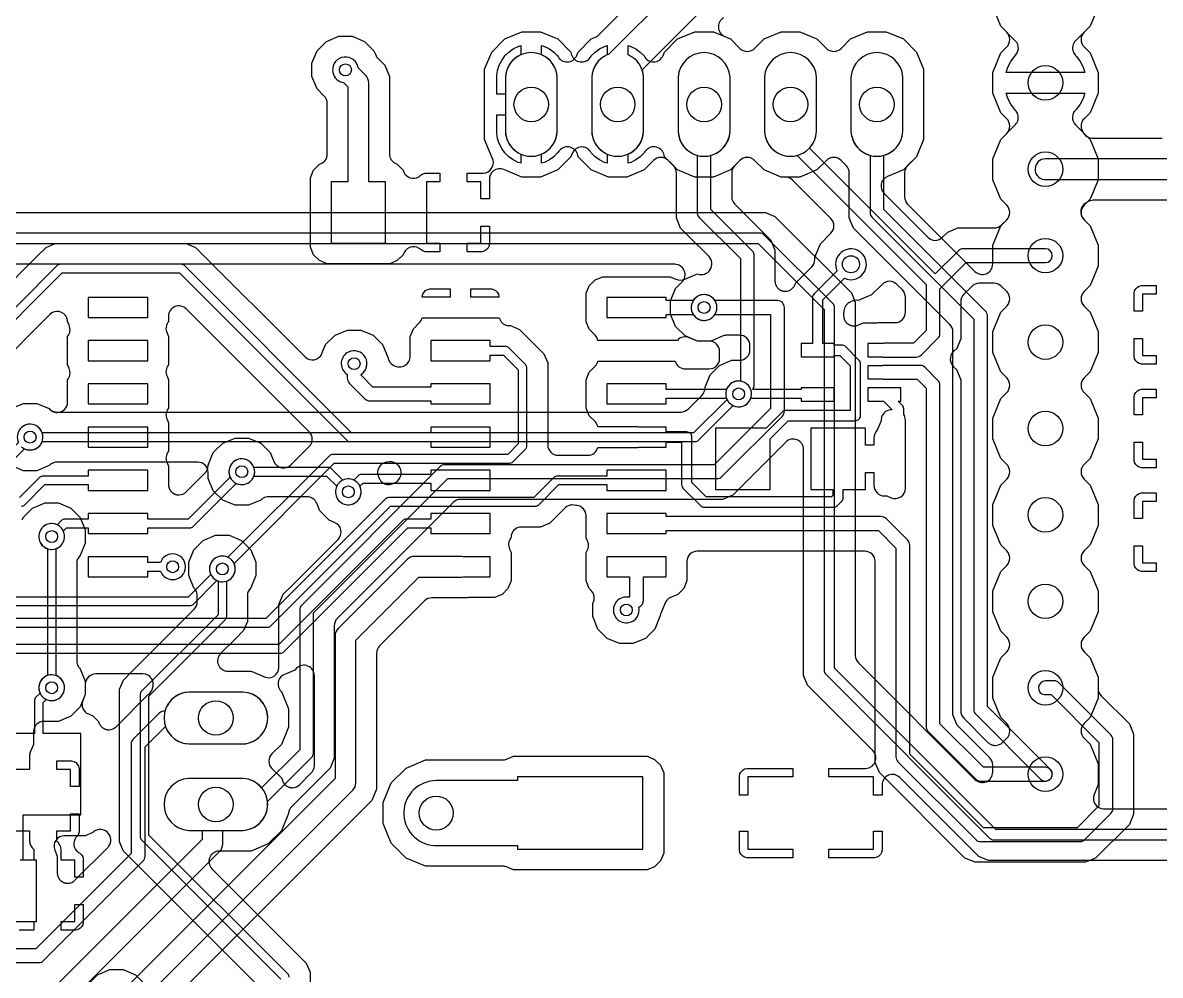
# Model space of a CAD drawing. Header units: millimetres. Extents: x 0 to 99.1, y 0 to 99.1.
# Drawn here: x 43.22 to 76.65, y 49.97 to 77.97 of the extents above; entities that cross this region are included whole.
import ezdxf

# ---------------------------------------------------------------- set-up
doc = ezdxf.new("R2010")
doc.units = ezdxf.units.MM

msp = doc.modelspace()

# ---------------------------------------------------------------- linework, layer by layer
at = {"layer": '16_copper'}
for points in [[(77.228, 73.356, 0.188703), (77.432, 73.444), (80.734, 76.746, 0.198912), (80.823, 76.962), (80.823, 83.186), (86.703, 89.065, 0.198912), (86.792, 89.281), (86.792, 90.995, 0.284922), (87.249, 91.657), (87.249, 93.255, 0.95208), (85.725, 93.255), (85.725, 91.657, 0.284922), (86.182, 90.995), (86.182, 89.407), (80.302, 83.528, 0.198912), (80.213, 83.312), (80.213, 77.088), (77.09, 73.965), (73.279, 73.965, 0.93523), (73.238, 73.358), (73.279, 73.355), (77.216, 73.355)], [(56.683, 72.79), (56.683, 73.29), (56.283, 73.29), (56.283, 73.544), (56.749, 73.544, 0.563268), (57.014, 73.999), (56.794, 74.53), (56.794, 76.6), (57.003, 77.104), (57.389, 77.49), (57.893, 77.699), (58.439, 77.699), (58.943, 77.49), (59.329, 77.104, 0.612467), (59.844, 76.886), (59.858, 76.899, 0.090303), (59.931, 76.989), (60.044, 77.102), (60.174, 77.196), (60.316, 77.269), (60.401, 77.296), (60.401, 77.026, 0.284915), (59.944, 76.364), (59.944, 74.766, 0.284915), (60.401, 74.104), (60.401, 73.834), (60.316, 73.861), (60.174, 73.934), (60.044, 74.028), (59.931, 74.141, 0.649627), (59.37, 74.124), (59.329, 74.026), (58.943, 73.64), (58.439, 73.431), (57.893, 73.431), (57.356, 73.654, 0.557811), (56.937, 73.336), (56.937, 72.79)], [(52.162, 70.88), (51.938, 70.973), (51.766, 71.145), (51.673, 71.369), (51.673, 73.411), (51.766, 73.635), (51.938, 73.807, 0.344983), (52.169, 74.106), (52.169, 75.594, 0.198912), (52.079, 75.81), (51.868, 76.021), (51.717, 76.385), (51.717, 76.777), (51.868, 77.141), (52.145, 77.418), (52.509, 77.569), (52.901, 77.569), (53.265, 77.418), (53.542, 77.141), (53.593, 77.019, 0.098495), (53.659, 76.92), (53.858, 76.721), (53.997, 76.385), (53.997, 74.106, 0.282571), (54.165, 73.835), (54.177, 73.828, 0.04243), (54.228, 73.807), (54.4, 73.635, 0.443496), (54.795, 73.411), (54.812, 73.415, 0.099243), (54.918, 73.485), (54.927, 73.493), (54.985, 73.527), (55.05, 73.544), (55.483, 73.544), (55.483, 73.29), (55.083, 73.29), (55.083, 71.49), (55.483, 71.49), (55.483, 71.236), (55.05, 71.236), (54.985, 71.253), (54.927, 71.287, 0.529019), (54.429, 71.212), (54.421, 71.197), (54.4, 71.145), (54.228, 70.973), (54.004, 70.88)], [(53.883, 73.29), (53.388, 73.29), (53.388, 76.203, 0.198912), (53.299, 76.419), (53.079, 76.638, 0.957853), (52.327, 76.556), (52.333, 76.507, 0.315622), (52.648, 76.207), (52.778, 76.077), (52.778, 73.29), (52.283, 73.29), (52.283, 71.49), (53.883, 71.49)], [(58.278, 74.048, 0.357806), (58.928, 74.766), (58.928, 76.364, 0.95208), (57.404, 76.364), (57.404, 74.766), (57.411, 74.691), (57.426, 74.618), (57.448, 74.546), (57.476, 74.477), (57.512, 74.411), (57.553, 74.349), (57.601, 74.291), (57.654, 74.238), (57.712, 74.19), (57.774, 74.149), (57.84, 74.113), (57.909, 74.085), (57.981, 74.063), (58.054, 74.048), (58.129, 74.041), (58.203, 74.041)], [(64.336, 66.684, 0.264001), (64.619, 66.929), (66.099, 66.929), (66.099, 66.846), (67.072, 66.846), (67.072, 67.236), (66.099, 67.236), (66.099, 67.183), (64.674, 67.183, 0.170571), (64.719, 67.31), (64.719, 71.12, 0.198912), (64.66, 71.264), (63.449, 72.474), (63.449, 74.068, 0.3236), (64.008, 74.766), (64.008, 76.364, 0.95208), (62.484, 76.364), (62.484, 74.766, 0.3236), (63.043, 74.068), (63.043, 72.39, 0.198912), (63.102, 72.246), (64.313, 71.036), (64.313, 67.431, 0.354728), (63.905, 67.183), (62.132, 67.183), (62.132, 67.352), (60.386, 67.352), (60.386, 66.76), (62.132, 66.76), (62.132, 66.929), (63.905, 66.929), (63.922, 66.888), (63.947, 66.845), (63.977, 66.806), (64.012, 66.771), (64.051, 66.741), (64.094, 66.716), (64.14, 66.697), (64.188, 66.684), (64.237, 66.678), (64.287, 66.678)], [(73.279, 70.917, 1), (73.279, 71.323), (70.866, 71.323, 0.198912), (70.722, 71.264), (70.041, 70.582), (66.341, 74.281, 0.178189), (66.548, 74.766), (66.548, 76.364, 0.95208), (65.024, 76.364), (65.024, 74.766, 0.477249), (65.982, 74.066), (69.778, 70.27, 0.047981), (69.774, 70.231), (69.774, 68.918), (69.4, 68.544), (68.542, 68.544, 0.070174), (68.486, 68.536), (68.056, 68.536), (68.056, 68.146), (68.486, 68.146, 0.07058), (68.542, 68.138), (69.484, 68.138, 0.198912), (69.628, 68.197), (70.121, 68.69, 0.198912), (70.18, 68.834), (70.18, 70.147), (70.95, 70.917)], [(68.438, 74.048, 0.357806), (69.088, 74.766), (69.088, 76.364, 0.95208), (67.564, 76.364), (67.564, 74.766), (67.571, 74.691), (67.586, 74.618), (67.608, 74.546), (67.636, 74.477), (67.672, 74.411), (67.713, 74.349), (67.761, 74.291), (67.814, 74.238), (67.872, 74.19), (67.934, 74.149), (68, 74.113), (68.069, 74.085), (68.141, 74.063), (68.214, 74.048), (68.289, 74.041), (68.363, 74.041)], [(65.641, 70.072, 0.293122), (65.913, 70.256), (65.915, 70.26), (65.94, 70.319), (66.412, 70.792, 0.198912), (66.501, 71.007), (66.501, 71.077), (66.663, 71.468), (66.975, 71.78, 0.414216), (66.975, 72.211), (65.843, 73.342, 0.198912), (65.628, 73.431), (65.513, 73.431), (65.009, 73.64), (64.732, 73.918, 0.414214), (64.3, 73.918), (64.148, 73.765, 0.198914), (64.059, 73.55), (64.059, 72.853, 0.198912), (64.148, 72.637), (65.205, 71.58), (65.329, 71.282), (65.329, 70.377), (65.329, 70.371), (65.329, 70.365), (65.331, 70.349), (65.332, 70.333), (65.333, 70.328), (65.334, 70.322), (65.338, 70.306), (65.341, 70.291), (65.343, 70.285), (65.345, 70.28), (65.351, 70.265), (65.357, 70.25), (65.359, 70.245), (65.361, 70.24), (65.37, 70.226), (65.377, 70.211), (65.381, 70.207), (65.384, 70.202), (65.394, 70.189), (65.404, 70.177), (65.408, 70.173), (65.411, 70.168), (65.423, 70.157), (65.435, 70.146), (65.439, 70.142), (65.443, 70.139), (65.457, 70.129), (65.47, 70.12), (65.475, 70.117), (65.479, 70.114), (65.494, 70.107), (65.508, 70.099), (65.513, 70.097), (65.518, 70.095), (65.534, 70.089), (65.549, 70.084), (65.554, 70.083), (65.56, 70.081), (65.576, 70.078), (65.592, 70.075), (65.597, 70.074), (65.603, 70.073), (65.619, 70.073), (65.635, 70.072)], [(65.186, 65.735), (65.719, 66.269), (67.691, 66.269, 0.414214), (67.843, 66.421), (67.843, 67.945, 0.198912), (67.799, 68.053), (67.403, 68.449, 0.198912), (67.295, 68.493), (67.072, 68.493), (67.072, 68.536), (66.738, 68.536), (66.738, 69.825), (67.37, 70.456, 0.9924), (67.765, 71.273), (67.71, 71.296, 0.662674), (67.154, 70.672), (66.478, 69.996, 0.198912), (66.433, 69.888), (66.433, 68.536), (66.099, 68.536), (66.099, 68.146), (67.072, 68.146), (67.072, 68.189), (67.232, 68.189), (67.539, 67.882), (67.539, 66.573), (65.656, 66.573, 0.198912), (65.548, 66.529), (65.07, 66.051), (63.586, 66.051), (63.586, 64.251), (65.186, 64.251)], [(67.671, 69.055, 0.083295), (67.769, 69.077), (67.935, 69.145), (68.299, 69.145, 0.056692), (68.369, 69.154), (68.859, 69.154, 0.414214), (69.164, 69.459), (69.164, 69.895, 0.19891), (69.075, 70.111), (68.909, 70.277, 0.414218), (68.478, 70.277), (68.166, 69.965), (67.775, 69.803, 0.194245), (67.548, 69.759), (67.54, 69.755, 0.267982), (67.353, 69.498), (67.351, 69.487), (67.35, 69.476), (67.349, 69.467), (67.349, 69.457), (67.348, 69.446), (67.348, 69.358), (67.349, 69.341), (67.35, 69.325), (67.351, 69.32), (67.351, 69.315), (67.355, 69.298), (67.358, 69.282), (67.359, 69.277), (67.36, 69.272), (67.366, 69.256), (67.372, 69.24), (67.374, 69.236), (67.376, 69.231), (67.384, 69.216), (67.391, 69.201), (67.394, 69.197), (67.396, 69.193), (67.407, 69.18), (67.416, 69.166), (67.42, 69.162), (67.423, 69.158), (67.435, 69.146), (67.446, 69.134), (67.45, 69.131), (67.454, 69.127), (67.467, 69.117), (67.48, 69.107), (67.485, 69.104), (67.489, 69.101), (67.503, 69.093), (67.518, 69.085), (67.523, 69.083), (67.527, 69.081), (67.543, 69.075), (67.558, 69.068), (67.563, 69.067), (67.568, 69.065), (67.584, 69.062), (67.601, 69.058), (67.606, 69.057), (67.611, 69.056), (67.627, 69.055), (67.644, 69.054), (67.649, 69.054), (67.654, 69.053)], [(71.807, 56.725, 0.197597), (72.021, 56.813), (72.142, 56.934, 0.414211), (72.142, 57.366), (71.965, 57.542), (71.73, 58.112), (71.73, 58.728), (71.965, 59.298), (72.142, 59.474, 0.414216), (72.142, 59.906), (71.965, 60.082), (71.73, 60.652), (71.73, 61.268), (71.965, 61.838), (72.142, 62.014, 0.414216), (72.142, 62.446), (71.965, 62.622), (71.73, 63.192), (71.73, 63.808), (71.965, 64.378), (72.142, 64.554, 0.414216), (72.142, 64.986), (71.965, 65.162), (71.73, 65.732), (71.73, 66.348), (71.965, 66.918), (72.142, 67.094, 0.414216), (72.142, 67.526), (71.965, 67.702), (71.73, 68.272), (71.73, 68.888), (71.965, 69.458), (72.142, 69.634, 0.414216), (72.142, 70.066), (71.99, 70.218, 0.19891), (71.774, 70.307), (71.329, 70.307, 0.198912), (71.113, 70.218), (70.879, 69.984, 0.198912), (70.79, 69.768), (70.79, 68.672), (70.666, 68.374, 0.530405), (70.58, 67.856), (70.666, 67.77), (70.79, 67.472), (70.79, 57.74, 0.19891), (70.879, 57.524), (71.59, 56.813), (71.591, 56.813), (71.591, 56.812), (71.607, 56.799), (71.623, 56.785), (71.624, 56.784), (71.624, 56.784), (71.642, 56.773), (71.66, 56.761), (71.66, 56.761), (71.661, 56.761), (71.68, 56.752), (71.699, 56.743), (71.7, 56.743), (71.701, 56.743), (71.721, 56.737), (71.741, 56.731), (71.742, 56.731), (71.743, 56.731), (71.764, 56.728), (71.785, 56.725), (71.785, 56.725), (71.786, 56.725)], [(63.32, 69.224, 1), (63.172, 69.968), (63.124, 69.955, 0.170866), (62.927, 69.799), (62.132, 69.799), (62.132, 69.892), (60.386, 69.892), (60.386, 69.3), (62.132, 69.3), (62.132, 69.393), (62.927, 69.393), (62.931, 69.385), (62.961, 69.346), (62.996, 69.311), (63.035, 69.281), (63.078, 69.256), (63.124, 69.237), (63.172, 69.224), (63.221, 69.218), (63.271, 69.218)], [(47.819, 64.088, 0.188088), (48.022, 64.176), (48.58, 64.735, 0.136), (48.66, 64.876), (48.662, 64.886, 0.061655), (48.669, 64.966), (48.82, 65.33), (49.097, 65.607), (49.461, 65.758), (49.853, 65.758), (50.217, 65.607), (50.494, 65.33), (50.603, 65.068, 0.534513), (51.1, 64.969), (51.638, 65.507, 0.414214), (51.638, 65.938), (48.022, 69.555, 0.668179), (47.501, 69.339), (47.501, 69.179, 0.290504), (47.459, 68.844), (47.501, 68.743), (47.501, 67.909, 0.290504), (47.459, 67.574), (47.501, 67.473), (47.501, 66.639, 0.290504), (47.459, 66.304), (47.501, 66.203), (47.501, 65.369, 0.290504), (47.459, 65.034), (47.501, 64.933), (47.501, 64.392), (47.502, 64.381), (47.502, 64.369), (47.504, 64.359), (47.504, 64.348), (47.507, 64.337), (47.508, 64.326), (47.511, 64.316), (47.514, 64.306), (47.518, 64.295), (47.521, 64.284), (47.525, 64.275), (47.529, 64.265), (47.534, 64.255), (47.539, 64.245), (47.545, 64.236), (47.55, 64.227), (47.557, 64.218), (47.563, 64.208), (47.57, 64.2), (47.576, 64.192), (47.584, 64.184), (47.592, 64.175), (47.6, 64.168), (47.607, 64.161), (47.616, 64.154), (47.625, 64.147), (47.634, 64.141), (47.642, 64.135), (47.652, 64.13), (47.661, 64.123), (47.671, 64.119), (47.68, 64.114), (47.691, 64.11), (47.701, 64.106), (47.711, 64.103), (47.721, 64.099), (47.732, 64.097), (47.743, 64.094), (47.754, 64.092), (47.764, 64.09), (47.775, 64.089), (47.786, 64.088), (47.797, 64.088), (47.807, 64.087)], [(56.962, 67.352), (55.216, 67.352), (55.216, 67.259), (53.506, 67.259), (53.162, 67.603), (53.162, 67.626, 0.947182), (52.791, 68.285), (52.748, 68.26, 0.541741), (52.756, 67.626), (52.756, 67.519, 0.198912), (52.815, 67.375), (53.278, 66.912, 0.198912), (53.422, 66.853), (55.216, 66.853), (55.216, 66.76), (56.962, 66.76)], [(73.314, 55.68, 0.915917), (73.279, 56.083), (71.458, 56.083), (70.18, 57.361), (70.18, 67.31, 0.198912), (70.121, 67.454), (69.74, 67.835, 0.198912), (69.596, 67.894), (68.542, 67.894, 0.070174), (68.486, 67.886), (68.056, 67.886), (68.056, 67.496), (68.486, 67.496, 0.07058), (68.542, 67.488), (69.512, 67.488), (69.774, 67.226), (69.774, 57.277, 0.198912), (69.833, 57.133), (71.23, 55.736, 0.198912), (71.374, 55.677), (73.279, 55.677)], [(42.804, 65.025, 0.187839), (42.889, 65.061), (43.272, 65.444, 0.992652), (43.602, 66.126), (43.556, 66.145, 0.662856), (43.092, 65.624), (42.746, 65.278), (35.359, 65.278), (34.761, 65.876, 0.198912), (34.671, 65.913), (31.652, 65.913), (31.652, 66.082), (29.906, 66.082), (29.906, 65.49), (31.652, 65.49), (31.652, 65.659), (34.618, 65.659), (35.216, 65.061, 0.198912), (35.306, 65.024), (42.799, 65.024)], [(44.143, 62.493, 0.488569), (44.411, 63.027), (44.503, 63.119), (45.146, 63.119), (45.146, 62.95), (46.892, 62.95), (46.892, 63.119), (48.133, 63.119, 0.198912), (48.223, 63.156), (49.495, 64.428, 0.992652), (49.825, 65.11), (49.779, 65.129, 0.662856), (49.315, 64.608), (48.08, 63.373), (46.892, 63.373), (46.892, 63.542), (45.146, 63.542), (45.146, 63.373), (44.45, 63.373, 0.198912), (44.36, 63.336), (44.231, 63.207), (44.191, 63.224), (44.143, 63.237), (44.094, 63.243), (44.044, 63.243), (43.995, 63.237), (43.947, 63.224), (43.901, 63.205), (43.858, 63.18), (43.819, 63.15), (43.784, 63.115), (43.754, 63.076), (43.729, 63.033), (43.71, 62.987), (43.697, 62.939), (43.691, 62.89), (43.691, 62.84), (43.697, 62.791), (43.71, 62.743), (43.729, 62.697), (43.754, 62.654), (43.784, 62.615), (43.819, 62.58), (43.858, 62.55), (43.901, 62.525), (43.947, 62.506), (43.995, 62.493), (44.044, 62.487), (44.094, 62.487)], [(52.863, 63.806, 0.488569), (53.131, 64.34), (53.223, 64.432), (55.216, 64.432), (55.216, 64.22), (56.962, 64.22), (56.962, 64.812), (55.216, 64.812), (55.216, 64.686), (53.17, 64.686, 0.198912), (53.08, 64.649), (52.951, 64.52), (52.911, 64.537), (52.863, 64.55), (52.814, 64.556), (52.764, 64.556), (52.715, 64.55), (52.667, 64.537), (52.621, 64.518), (52.578, 64.493), (52.539, 64.463), (52.504, 64.428), (52.474, 64.389), (52.449, 64.346), (52.43, 64.3), (52.417, 64.252), (52.411, 64.203), (52.411, 64.153), (52.417, 64.104), (52.43, 64.056), (52.449, 64.01), (52.474, 63.967), (52.504, 63.928), (52.539, 63.893), (52.578, 63.863), (52.621, 63.838), (52.667, 63.819), (52.715, 63.806), (52.764, 63.8), (52.814, 63.8)], [(74.305, 53.9, 0.185976), (74.439, 53.958), (75.201, 54.72, 0.198912), (75.26, 54.864), (75.26, 56.896, 0.198912), (75.201, 57.04), (73.677, 58.564, 0.198912), (73.533, 58.623), (73.279, 58.623, 0.923416), (73.247, 58.219), (73.279, 58.217), (73.449, 58.217), (74.854, 56.812), (74.854, 54.948), (74.211, 54.305), (71.458, 54.305), (69.291, 56.472), (69.291, 62.611, 0.198912), (69.232, 62.755), (68.597, 63.39, 0.198912), (68.453, 63.449), (62.132, 63.449), (62.132, 63.542), (60.386, 63.542), (60.386, 62.95), (62.132, 62.95), (62.132, 63.043), (68.369, 63.043), (68.885, 62.527), (68.885, 56.388, 0.198912), (68.944, 56.244), (71.23, 53.958, 0.198912), (71.374, 53.899), (74.295, 53.899)], [(47.699, 61.604, 1), (47.551, 62.348), (47.503, 62.335, 0.229283), (47.268, 62.103), (46.892, 62.103), (46.892, 62.272), (45.146, 62.272), (45.146, 61.68), (46.892, 61.68), (46.892, 61.849), (47.268, 61.849), (47.285, 61.808), (47.31, 61.765), (47.34, 61.726), (47.375, 61.691), (47.414, 61.661), (47.457, 61.636), (47.503, 61.617), (47.551, 61.604), (47.6, 61.598), (47.65, 61.598)], [(61.034, 60.334, 0.414214), (61.332, 60.78), (61.33, 60.788, 0.324688), (61.462, 61.005), (61.462, 61.68), (62.132, 61.68), (62.132, 62.272), (60.386, 62.272), (60.386, 61.68), (61.056, 61.68), (61.056, 61.089), (61.042, 61.076), (61.034, 61.078), (60.985, 61.084), (60.935, 61.084), (60.886, 61.078), (60.838, 61.065), (60.792, 61.046), (60.749, 61.021), (60.71, 60.991), (60.675, 60.956), (60.645, 60.917), (60.62, 60.874), (60.601, 60.828), (60.588, 60.78), (60.582, 60.731), (60.582, 60.681), (60.588, 60.632), (60.601, 60.584), (60.62, 60.538), (60.645, 60.495), (60.675, 60.456), (60.71, 60.421), (60.749, 60.391), (60.792, 60.366), (60.838, 60.347), (60.886, 60.334), (60.935, 60.328), (60.985, 60.328)], [(51.149, 55.483, 0.192874), (51.357, 55.571), (51.701, 55.915, 0.198912), (51.791, 56.131), (51.791, 58.776, 0.668184), (51.27, 58.992), (51.217, 58.939), (50.912, 58.812, 0.448514), (50.762, 58.382), (50.765, 58.378, 0.068206), (50.82, 58.308), (51.029, 57.804), (51.029, 57.258), (50.82, 56.754), (50.542, 56.477, 0.414216), (50.542, 56.045), (50.82, 55.768), (50.86, 55.67), (50.868, 55.655), (50.875, 55.64), (50.878, 55.636), (50.88, 55.631), (50.889, 55.617), (50.899, 55.603), (50.902, 55.6), (50.905, 55.596), (50.916, 55.583), (50.927, 55.57), (50.931, 55.567), (50.934, 55.564), (50.948, 55.553), (50.96, 55.542), (50.965, 55.539), (50.968, 55.536), (50.983, 55.528), (50.997, 55.519), (51.002, 55.517), (51.006, 55.514), (51.022, 55.508), (51.037, 55.501), (51.042, 55.499), (51.046, 55.498), (51.063, 55.493), (51.079, 55.489), (51.084, 55.488), (51.089, 55.487), (51.105, 55.485), (51.122, 55.483), (51.127, 55.483), (51.132, 55.482)], [(43.624, 53.352), (43.23, 53.352), (43.23, 54.68), (44.929, 54.68), (44.929, 57.08), (43.815, 57.08), (43.815, 57.986), (43.907, 58.078, 0.992652), (44.237, 58.76), (44.191, 58.779, 0.662856), (43.727, 58.258), (43.598, 58.129, 0.198912), (43.561, 58.039), (43.561, 57.08), (42.529, 57.08), (42.529, 55.254, 0.191555), (42.418, 54.975), (42.418, 53.352), (42.024, 53.352), (42.024, 51.55), (43.624, 51.55)], [(45.756, 57.186, 0.192901), (45.965, 57.274), (46.907, 58.217, 0.169904), (47.031, 58.396), (47.034, 58.406, 0.533775), (46.753, 58.826), (45.362, 58.826, 0.414214), (45.057, 58.522), (45.057, 58.224), (44.984, 58.047, 0.414217), (45.149, 57.649), (45.274, 57.597), (45.446, 57.425), (45.467, 57.373), (45.475, 57.358), (45.482, 57.342), (45.485, 57.338), (45.487, 57.334), (45.497, 57.32), (45.506, 57.306), (45.509, 57.302), (45.512, 57.298), (45.523, 57.286), (45.535, 57.273), (45.538, 57.27), (45.542, 57.266), (45.555, 57.256), (45.568, 57.245), (45.572, 57.242), (45.576, 57.239), (45.59, 57.23), (45.604, 57.221), (45.609, 57.219), (45.613, 57.217), (45.629, 57.21), (45.644, 57.203), (45.649, 57.202), (45.654, 57.2), (45.67, 57.196), (45.686, 57.191), (45.691, 57.191), (45.696, 57.189), (45.713, 57.188), (45.729, 57.185), (45.734, 57.185), (45.739, 57.185)], [(44.551, 52.673, 0.188087), (44.754, 52.761), (45.707, 53.714, 0.042269), (45.742, 53.757), (45.749, 53.767, 0.768314), (45.363, 54.226), (45.353, 54.22, 0.075213), (45.274, 54.163), (45.05, 54.07), (44.443, 54.07, 0.534514), (44.161, 53.649), (44.234, 53.474), (44.234, 52.977), (44.234, 52.966), (44.234, 52.954), (44.236, 52.944), (44.237, 52.933), (44.239, 52.922), (44.241, 52.911), (44.244, 52.901), (44.246, 52.891), (44.25, 52.88), (44.253, 52.869), (44.258, 52.86), (44.261, 52.85), (44.267, 52.84), (44.271, 52.83), (44.277, 52.821), (44.282, 52.812), (44.289, 52.803), (44.295, 52.793), (44.302, 52.785), (44.308, 52.777), (44.316, 52.769), (44.324, 52.76), (44.332, 52.754), (44.339, 52.746), (44.348, 52.739), (44.357, 52.732), (44.366, 52.726), (44.374, 52.72), (44.384, 52.715), (44.394, 52.709), (44.403, 52.704), (44.413, 52.699), (44.423, 52.695), (44.434, 52.691), (44.444, 52.688), (44.454, 52.684), (44.465, 52.682), (44.476, 52.679), (44.486, 52.677), (44.496, 52.675), (44.508, 52.674), (44.519, 52.673), (44.529, 52.673), (44.54, 52.672)]]:
    msp.add_lwpolyline(points, format="xyb", close=True, dxfattribs=at)
for points in [[(42.449, 69.907), (43.656, 71.113), (43.906, 71.363), (44.176, 71.476), (48.026, 71.476), (48.296, 71.363), (51.516, 68.144, 0.534513), (52.013, 68.243), (52.122, 68.505), (52.399, 68.782), (52.763, 68.933), (53.155, 68.933), (53.519, 68.782), (53.796, 68.505), (53.95, 68.135, 0.24177), (54.107, 67.906), (54.126, 67.896, 0.591222), (54.607, 68.174), (54.607, 68.743), (54.7, 68.967), (54.873, 69.141, 0.143658), (54.955, 69.291), (56.089, 69.291, 0.000054), (56.089, 69.291), (57.226, 69.291, 0.284884), (57.458, 69.07), (57.479, 69.066, 0.054427), (57.551, 69.063), (57.821, 68.95), (58.536, 68.235), (58.649, 67.965), (58.649, 65.557, 0.414214), (58.953, 65.253), (59.827, 65.253, 0.341881), (60.122, 65.481), (61.259, 65.481, 0.058783), (61.33, 65.49), (62.132, 65.49), (62.132, 65.634), (62.586, 65.634), (62.586, 64.389, 0.198912), (62.63, 64.281), (63.138, 63.773, 0.198912), (63.246, 63.729), (67.056, 63.729, 0.198912), (67.164, 63.773), (67.294, 63.903, 0.198912), (67.338, 64.011), (67.338, 64.251), (67.986, 64.251), (67.986, 64.751), (68.24, 64.751), (68.24, 64.364, 0.414214), (68.545, 64.059), (68.615, 64.059), (68.743, 64.006, 0.534514), (69.164, 64.287), (69.164, 66.288, 0.147285), (69.113, 66.456), (69.113, 66.622, 0.198912), (69.069, 66.73), (68.952, 66.846), (69.029, 66.846), (69.029, 67.236), (68.056, 67.236), (68.056, 66.846), (68.521, 66.846), (68.775, 66.592, 0.351169), (68.465, 66.371), (68.46, 66.35, 0.061572), (68.453, 66.269), (68.337, 65.989, 0.208229), (68.24, 65.766), (68.24, 65.551), (67.986, 65.551), (67.986, 66.051), (66.386, 66.051), (66.386, 64.251), (67.034, 64.251), (67.034, 64.074), (66.993, 64.033), (63.309, 64.033), (62.89, 64.452), (62.89, 65.786, 0.414214), (62.738, 65.938), (62.132, 65.938), (62.132, 66.082), (61.33, 66.082, 0.059038), (61.259, 66.091), (60.125, 66.091, 0.143638), (60.043, 66.241), (59.869, 66.415), (59.777, 66.639), (59.777, 67.473), (59.869, 67.697), (60.043, 67.871, 0.143654), (60.125, 68.021), (61.259, 68.021, 0.000054), (61.259, 68.021), (62.396, 68.021, 0.341852), (62.69, 67.793), (63.398, 67.793, 0.414214), (63.703, 68.097), (63.703, 68.303, 0.414214), (63.398, 68.608), (63.05, 68.608), (62.807, 68.709, 0.317502), (62.464, 68.631), (61.259, 68.631, 0.000054), (61.259, 68.631), (60.125, 68.631, 0.143638), (60.043, 68.781), (59.869, 68.955), (59.777, 69.179), (59.777, 70.013), (59.869, 70.237), (60.041, 70.409), (60.265, 70.501), (62.253, 70.501), (62.42, 70.432, 0.221319), (62.683, 70.432), (63.05, 70.584, 0.810218), (63.382, 71.104), (62.828, 71.658), (62.828, 71.658), (62.557, 71.93), (62.433, 72.228), (62.433, 73.55, 0.198914), (62.344, 73.765), (62.083, 74.026, 0.61246), (61.568, 74.244), (61.554, 74.231, 0.090303), (61.481, 74.141), (61.368, 74.028), (61.238, 73.934), (61.096, 73.861), (61.011, 73.834), (61.011, 74.104, 0.284917), (61.468, 74.766), (61.468, 76.364, 0.284917), (61.011, 77.026), (61.011, 77.296), (61.096, 77.269), (61.238, 77.196), (61.368, 77.102), (61.481, 76.989, 0.649627), (62.042, 77.006), (62.083, 77.104), (62.469, 77.49), (62.973, 77.699), (63.519, 77.699), (64.023, 77.49), (64.3, 77.212, 0.414216), (64.732, 77.212), (65.009, 77.49), (65.513, 77.699), (66.059, 77.699), (66.563, 77.49), (66.84, 77.212, 0.414216), (67.272, 77.212), (67.549, 77.49), (68.053, 77.699), (68.599, 77.699), (69.103, 77.49), (69.489, 77.104), (69.698, 76.6), (69.698, 74.53), (69.489, 74.026), (69.103, 73.64), (68.634, 73.446, 0.534513), (68.535, 72.949), (69.825, 71.659, 0.414216), (70.256, 71.659), (70.406, 71.809), (70.704, 71.933), (71.774, 71.933, 0.198912), (71.99, 72.022), (72.142, 72.174, 0.414216), (72.142, 72.606), (71.965, 72.782), (71.73, 73.352), (71.73, 73.968), (71.965, 74.538), (72.142, 74.714, 0.414216), (72.142, 75.146), (71.965, 75.322), (71.73, 75.892), (71.73, 76.508), (71.965, 77.078), (72.142, 77.254, 0.414216), (72.142, 77.686), (71.965, 77.862), (71.73, 78.432)], [(74.828, 78.432), (74.593, 77.862), (74.416, 77.686, 0.414216), (74.416, 77.254), (74.593, 77.078), (74.828, 76.508), (74.828, 75.892), (74.593, 75.322), (74.416, 75.146, 0.335202), (74.365, 74.782), (74.377, 74.764, 0.311788), (74.682, 74.574), (76.711, 74.574, 0.198912)], [(77.398, 72.746), (74.682, 72.746, 0.127775), (74.534, 72.707), (74.525, 72.702, 0.555722), (74.416, 72.174), (74.593, 71.998), (74.828, 71.428), (74.828, 70.812), (74.593, 70.242), (74.416, 70.066, 0.414216), (74.416, 69.634), (74.593, 69.458), (74.828, 68.888), (74.828, 68.272), (74.593, 67.702), (74.416, 67.526, 0.414216), (74.416, 67.094), (74.593, 66.918), (74.828, 66.348), (74.828, 65.732), (74.593, 65.162), (74.416, 64.986, 0.414216), (74.416, 64.554), (74.593, 64.378), (74.828, 63.808), (74.828, 63.192), (74.593, 62.622), (74.416, 62.446, 0.414216), (74.416, 62.014), (74.593, 61.838), (74.828, 61.268), (74.828, 60.652), (74.593, 60.082), (74.416, 59.906, 0.414216), (74.416, 59.474), (74.593, 59.298), (74.828, 58.728), (74.828, 58.4, 0.198912), (74.918, 58.185), (75.746, 57.356), (75.87, 57.058), (75.87, 54.702), (75.746, 54.404), (74.755, 53.413), (74.457, 53.289), (71.212, 53.289), (70.914, 53.413), (68.399, 55.928), (68.275, 56.226), (68.275, 62.128, 0.414214), (67.97, 62.433), (63.046, 62.433, 0.414214), (62.741, 62.128), (62.741, 61.559), (62.648, 61.335), (62.477, 61.163), (62.26, 61.074, 0.231515), (62.082, 60.867), (61.971, 60.6, 0.070852), (61.949, 60.513), (61.797, 60.146), (61.52, 59.869), (61.156, 59.718), (60.764, 59.718), (60.4, 59.869), (60.123, 60.146), (59.972, 60.51), (59.972, 60.902, 0.347078), (59.925, 61.28), (59.869, 61.335), (59.777, 61.559), (59.777, 62.393, 0.290507), (59.819, 62.728), (59.777, 62.829), (59.777, 63.475, 0.375538), (59.512, 63.777), (59.472, 63.779, 0.292613), (59.144, 63.69), (58.71, 63.257), (58.44, 63.144), (57.876, 63.144, 0.335208), (57.583, 62.923), (57.579, 62.902, 0.048185), (57.571, 62.84), (57.571, 62.829, 0.290507), (57.529, 62.494), (57.571, 62.393), (57.571, 61.559), (57.479, 61.335), (57.307, 61.163), (57.083, 61.071), (56.353, 61.071, 0.058356), (56.281, 61.062), (55.242, 61.062, 0.198912), (55.026, 60.972), (53.709, 59.655, 0.198912), (53.619, 59.439), (53.619, 55.444), (53.48, 55.108), (46.746, 48.374)], [(42, 68.236), (44.376, 70.612), (47.826, 70.612), (52.742, 65.696, 0.198912), (52.832, 65.659), (55.216, 65.659), (55.216, 65.49), (56.962, 65.49), (56.962, 66.082), (55.216, 66.082), (55.216, 65.913), (52.885, 65.913), (47.969, 70.829, 0.198912), (47.879, 70.866), (44.323, 70.866, 0.198912), (44.233, 70.829), (41.857, 68.453)], [(42.874, 66.623), (43.238, 66.774), (43.63, 66.774), (43.994, 66.623), (44.016, 66.601), (44.025, 66.593), (44.033, 66.585), (44.041, 66.579), (44.049, 66.572), (44.059, 66.566), (44.068, 66.559), (44.077, 66.554), (44.086, 66.549), (44.096, 66.544), (44.106, 66.539), (44.116, 66.535), (44.126, 66.531), (44.136, 66.527), (44.147, 66.523), (44.157, 66.521), (44.167, 66.518), (44.179, 66.517), (44.19, 66.514), (44.2, 66.514), (44.211, 66.512), (44.222, 66.512), (44.233, 66.511), (44.244, 66.512, 0.402722), (44.537, 66.816), (44.537, 67.473, 0.290507), (44.579, 67.808), (44.537, 67.909), (44.537, 68.743, 0.290507), (44.579, 69.078), (44.536, 69.18, 0.080912), (44.517, 69.282), (44.513, 69.292, 0.533769), (44.016, 69.391), (42.407, 67.782, 0.095002)], [(41.865, 60.833), (48.133, 60.833), (48.138, 60.834, 0.187839), (48.223, 60.87), (48.923, 61.57, 0.705484), (49.428, 62.075), (52.377, 65.024), (57.531, 65.024, 0.198912), (57.621, 65.061), (58.002, 65.442, 0.198912), (58.039, 65.532), (58.039, 67.818, 0.198912), (58.002, 67.908), (57.494, 68.416, 0.198912), (57.404, 68.453), (56.962, 68.453), (56.962, 68.622), (55.216, 68.622), (55.216, 68.03), (56.962, 68.03), (56.962, 68.199), (57.351, 68.199), (57.785, 67.765), (57.785, 65.585), (57.478, 65.278), (52.324, 65.278, 0.198912), (52.234, 65.241), (49.248, 62.255, 0.705484), (48.743, 61.75), (48.08, 61.087), (41.918, 61.087)], [(38.481, 60.198), (50.419, 60.198), (50.424, 60.199, 0.187839), (50.509, 60.235), (54.028, 63.754), (58.293, 63.754, 0.198912), (58.383, 63.791), (58.981, 64.389), (60.386, 64.389), (60.386, 64.22), (62.132, 64.22), (62.132, 64.812), (60.386, 64.812), (60.386, 64.643), (58.928, 64.643, 0.198912), (58.838, 64.606), (58.24, 64.008), (53.975, 64.008, 0.198912), (53.885, 63.971), (50.366, 60.452), (38.534, 60.452)], [(43.185, 63.755, 0.187839), (43.27, 63.791), (43.868, 64.389), (45.146, 64.389), (45.146, 64.22), (46.892, 64.22), (46.892, 64.812), (45.146, 64.812), (45.146, 64.643), (43.815, 64.643, 0.198912), (43.725, 64.606), (43.127, 64.008)], [(29.718, 59.436), (50.8, 59.436), (50.805, 59.437, 0.187839), (50.89, 59.473), (54.536, 63.119), (55.216, 63.119), (55.216, 62.95), (56.962, 62.95), (56.962, 63.542), (55.216, 63.542), (55.216, 63.373), (54.483, 63.373, 0.198912), (54.393, 63.336), (50.747, 59.69), (29.771, 59.69)], [(46.444, 48.933), (52.921, 55.41, 0.198912), (53.01, 55.626), (53.01, 59.818), (54.863, 61.671), (56.089, 61.671, 0.058715), (56.16, 61.68), (56.962, 61.68), (56.962, 62.272), (56.16, 62.272, 0.05899), (56.089, 62.281), (54.737, 62.281, 0.198912), (54.521, 62.192), (52.489, 60.16, 0.198912), (52.4, 59.944), (52.4, 55.752), (46.138, 49.49)], [(38.227, 50.343), (43.688, 50.343, 0.198912), (43.832, 50.402), (46.753, 53.323, 0.198912), (46.812, 53.467), (46.812, 56.685), (47.412, 57.284, 0.307173), (48.096, 56.769), (49.694, 56.769, 0.95208), (49.694, 58.293), (48.096, 58.293, 0.303347), (47.415, 57.788), (47.398, 57.734, 0.23393), (47.227, 57.675), (46.465, 56.913, 0.198912), (46.406, 56.769), (46.406, 53.551), (43.604, 50.749), (38.311, 50.749)], [(37.442, 42.046), (49.009, 53.613, 0.198912), (49.098, 53.828), (49.098, 54.229), (49.694, 54.229, 0.95208), (49.694, 55.753), (48.096, 55.753, 0.95208), (48.096, 54.229), (48.489, 54.229), (48.489, 53.955), (36.922, 42.388, 0.198912)]]:
    msp.add_lwpolyline(points, format="xyb", dxfattribs=at)
for points in [[(56.283, 71.236), (56.283, 71.49), (56.683, 71.49), (56.683, 71.99), (56.937, 71.99), (56.937, 71.457), (56.92, 71.392), (56.886, 71.334), (56.839, 71.287), (56.781, 71.253), (56.716, 71.236)], [(46.892, 69.892), (45.146, 69.892), (45.146, 69.3), (46.892, 69.3)], [(54.962, 69.901), (54.962, 69.925), (54.98, 69.99), (55.013, 70.048), (55.06, 70.095), (55.118, 70.128), (55.183, 70.146), (55.784, 70.146), (55.784, 69.901)], [(56.394, 69.901), (56.394, 70.146), (56.995, 70.146), (57.06, 70.128), (57.118, 70.095), (57.165, 70.048), (57.199, 69.99), (57.216, 69.925), (57.216, 69.901)], [(46.892, 68.622), (45.146, 68.622), (45.146, 68.03), (46.892, 68.03)], [(46.892, 67.352), (45.146, 67.352), (45.146, 66.76), (46.892, 66.76)], [(46.892, 66.082), (45.146, 66.082), (45.146, 65.49), (46.892, 65.49)]]:
    msp.add_lwpolyline(points, close=True, dxfattribs=at)
at = {"layer": '1_copper'}
for points in [[(37.313, 72.39), (65.049, 72.39), (65.329, 72.274), (67.575, 70.028), (67.691, 69.748), (67.691, 59.37, 0.198912), (67.78, 59.154), (71.209, 55.725, 0.668179), (71.73, 55.941), (71.73, 56.154, 0.198912), (71.64, 56.369), (70.685, 57.325), (70.561, 57.623), (70.561, 68.879, 0.198912), (70.472, 69.095), (67.637, 71.93), (67.513, 72.228), (67.513, 73.55, 0.19891), (67.424, 73.765), (67.272, 73.918, 0.414216), (66.84, 73.918), (66.563, 73.64), (66.059, 73.431), (65.513, 73.431), (65.009, 73.64), (64.732, 73.918, 0.414216), (64.3, 73.918), (64.023, 73.64), (63.519, 73.431), (62.973, 73.431), (62.469, 73.64), (62.192, 73.918, 0.414216), (61.76, 73.918), (61.483, 73.64), (60.979, 73.431), (60.433, 73.431), (59.929, 73.64), (59.543, 74.026, 0.612467), (59.028, 74.244), (59.014, 74.231, 0.090303), (58.941, 74.141), (58.828, 74.028), (58.698, 73.934), (58.556, 73.861), (58.471, 73.834), (58.471, 74.104, 0.284917), (58.928, 74.766), (58.928, 76.364, 0.284917), (58.471, 77.026), (58.471, 77.296), (58.556, 77.269), (58.698, 77.196), (58.828, 77.102), (58.941, 76.989, 0.649627), (59.502, 77.006), (59.543, 77.104), (59.929, 77.49), (60.053, 77.541, 0.098493), (60.152, 77.607), (61.59, 79.046, 0.198912)], [(62.289, 78.882), (60.453, 77.047), (60.449, 77.045), (60.38, 77.017, 0.276737), (59.944, 76.364), (59.944, 74.766), (59.951, 74.691), (59.966, 74.618), (59.988, 74.546), (60.016, 74.477), (60.052, 74.411), (60.093, 74.349), (60.141, 74.291), (60.194, 74.238), (60.252, 74.19), (60.314, 74.149), (60.38, 74.113), (60.449, 74.085), (60.521, 74.063), (60.594, 74.048), (60.669, 74.041), (60.743, 74.041), (60.818, 74.048, 0.357806), (61.468, 74.766), (61.468, 76.364, 0.072942), (61.425, 76.582), (63.224, 78.381, 0.339046)], [(74.828, 78.432), (74.593, 77.862), (74.164, 77.434, 0.295844), (74.095, 77.11), (74.104, 77.091, 0.11144), (74.19, 76.978), (74.3, 76.826), (74.385, 76.658), (74.435, 76.505), (73.279, 76.505), (73.279, 76.505), (73.279, 76.505), (72.123, 76.505), (72.173, 76.658), (72.258, 76.826), (72.368, 76.978, 0.448909), (72.394, 77.434), (71.965, 77.862), (71.73, 78.432)], [(63.812, 78.107, 0.613454), (63.859, 77.558), (64.023, 77.49), (64.3, 77.212, 0.414216), (64.732, 77.212), (65.009, 77.49), (65.513, 77.699), (66.059, 77.699), (66.563, 77.49), (66.84, 77.212, 0.414216), (67.272, 77.212), (67.549, 77.49), (68.053, 77.699), (68.599, 77.699), (69.103, 77.49), (69.489, 77.104), (69.698, 76.6), (69.698, 74.53), (69.489, 74.026), (69.228, 73.765, 0.198912), (69.139, 73.55), (69.139, 72.853, 0.198912), (69.228, 72.637), (71.209, 70.656, 0.668179), (71.73, 70.872), (71.73, 71.428), (71.965, 71.998), (72.142, 72.174, 0.414216), (72.142, 72.606), (71.965, 72.782), (71.73, 73.352), (71.73, 73.968), (71.965, 74.538), (72.394, 74.966, 0.295835), (72.463, 75.29), (72.454, 75.309, 0.111393), (72.368, 75.422), (72.258, 75.574), (72.173, 75.742), (72.123, 75.895), (73.279, 75.895, 0.000054), (73.279, 75.895), (74.435, 75.895), (74.385, 75.742), (74.3, 75.574), (74.19, 75.422, 0.448909), (74.164, 74.966), (74.593, 74.538), (74.828, 73.968), (74.828, 73.352), (74.593, 72.782), (74.416, 72.606, 0.414216), (74.416, 72.174), (74.593, 71.998), (74.828, 71.428), (74.828, 70.812), (74.593, 70.242), (74.416, 70.066, 0.414216), (74.416, 69.634), (74.593, 69.458), (74.828, 68.888), (74.828, 68.272), (74.593, 67.702), (74.416, 67.526, 0.414216), (74.416, 67.094), (74.593, 66.918), (74.828, 66.348), (74.828, 65.732), (74.593, 65.162), (74.416, 64.986, 0.414216), (74.416, 64.554), (74.593, 64.378), (74.828, 63.808), (74.828, 63.192), (74.593, 62.622), (74.416, 62.446, 0.414216), (74.416, 62.014), (74.593, 61.838), (74.828, 61.268), (74.828, 60.652), (74.593, 60.082), (74.416, 59.906, 0.414216), (74.416, 59.474), (74.593, 59.298), (74.828, 58.728), (74.828, 58.112), (74.593, 57.542), (74.416, 57.366, 0.414216), (74.416, 56.934), (74.593, 56.758), (74.828, 56.188), (74.828, 55.572), (74.71, 55.285, 0.534514), (74.991, 54.864), (76.901, 54.864, 0.198912)], [(77.28, 54.254), (71.818, 54.254), (67.081, 58.991), (67.081, 69.596, 0.198912), (67.037, 69.704), (65.005, 71.736, 0.198912), (64.897, 71.78), (37.465, 71.78, 0.198912)], [(37.528, 71.476), (64.834, 71.476), (66.777, 69.533), (66.777, 58.928, 0.198912), (66.821, 58.82), (71.647, 53.994, 0.198912), (71.755, 53.95), (77.343, 53.95, 0.198912)], [(42.874, 66.623), (43.238, 66.774), (43.63, 66.774), (43.994, 66.623, 0.212853), (44.221, 66.523), (62.561, 66.523, 0.198912), (62.776, 66.612), (63.185, 67.021, 0.136002), (63.265, 67.162), (63.267, 67.172, 0.061655), (63.274, 67.252), (63.425, 67.616), (63.702, 67.893), (64.066, 68.044), (64.287, 68.044, 0.414214), (64.592, 68.349), (64.592, 68.478, 0.414214), (64.287, 68.783), (63.926, 68.783, 0.098493), (63.809, 68.76), (63.442, 68.608), (63.05, 68.608), (62.686, 68.759), (62.409, 69.036), (62.258, 69.4), (62.258, 69.792), (62.409, 70.156), (62.599, 70.346, 0.668181), (62.383, 70.866), (39.139, 70.866, 0.335208)], [(43.184, 65.501), (43.223, 65.471), (43.266, 65.446), (43.312, 65.427), (43.36, 65.414), (43.409, 65.408), (43.459, 65.408), (43.508, 65.414, 0.264001), (43.791, 65.659), (62.992, 65.659, 0.198912), (63.082, 65.696), (64.1, 66.714, 0.992652), (64.43, 67.396), (64.384, 67.415, 0.662856), (63.92, 66.894), (62.939, 65.913), (43.791, 65.913), (43.774, 65.954), (43.749, 65.997), (43.719, 66.036), (43.684, 66.071), (43.645, 66.101), (43.602, 66.126), (43.556, 66.145), (43.508, 66.158), (43.459, 66.164), (43.409, 66.164), (43.36, 66.158), (43.312, 66.145), (43.266, 66.126), (43.223, 66.101), (43.184, 66.071)], [(77.495, 53.34), (71.603, 53.34), (71.323, 53.456), (71.066, 53.713), (68.998, 55.782, 0.668179), (68.477, 55.566), (68.477, 55.267), (68.223, 55.267), (68.223, 55.797), (66.91, 55.797), (66.91, 56.051), (67.992, 56.051, 0.668179), (68.208, 56.571), (66.283, 58.496), (66.167, 58.776), (66.167, 65.425, 0.668179), (65.647, 65.64), (64.087, 64.081), (63.789, 63.957), (56.089, 63.957, 0.198912), (55.873, 63.868), (52.464, 60.459, 0.198912), (52.375, 60.243), (52.375, 56.353), (52.251, 56.055), (51.118, 54.921, 0.071736), (51.066, 54.852), (51.061, 54.841, 0.097644), (51.029, 54.72), (50.82, 54.214), (50.434, 53.828), (49.93, 53.619), (48.996, 53.619, 0.668179), (48.781, 53.099), (51.551, 50.328), (51.664, 50.058), (51.664, 49.555, 0.198912)], [(50.063, 49.733), (46.425, 53.371), (46.175, 53.621), (46.063, 53.892), (46.063, 58.376), (46.175, 58.647), (46.425, 58.897), (46.425, 58.897), (48.26, 60.731, 0.198912), (48.349, 60.947), (48.349, 61.126, 0.136001), (48.305, 61.282), (48.3, 61.291, 0.061651), (48.248, 61.353), (48.098, 61.716), (48.098, 62.109), (48.248, 62.472), (48.526, 62.75), (48.889, 62.9), (49.282, 62.9), (49.645, 62.75), (49.923, 62.472), (50.073, 62.109), (50.073, 61.716), (49.923, 61.353, 0.212853), (49.822, 61.126), (49.822, 60.369), (49.71, 60.098), (49.46, 59.848), (49.46, 59.848), (49.035, 59.423, 0.668179), (49.25, 58.903), (49.93, 58.903), (50.328, 58.738, 0.534514), (50.749, 59.019), (50.749, 60.868), (50.873, 61.166), (51.144, 61.438), (52.485, 62.779, 0.534513), (52.386, 63.276), (52.229, 63.341), (51.952, 63.618), (51.858, 63.845, 0.303345), (51.576, 64.033), (50.444, 64.033, 0.136001), (50.287, 63.989), (50.278, 63.985, 0.061651), (50.217, 63.933), (49.853, 63.782), (49.461, 63.782), (49.097, 63.933), (48.82, 64.21), (48.669, 64.574), (48.669, 64.745, 0.414214), (48.364, 65.049), (44.221, 65.049, 0.136001), (44.064, 65.005), (44.055, 65.001, 0.061651), (43.994, 64.949), (43.63, 64.798), (43.238, 64.798), (42.874, 64.949)], [(43.199, 63.359, 0.055935), (43.232, 63.425), (43.509, 63.702), (43.873, 63.853), (44.265, 63.853), (44.629, 63.702), (44.906, 63.425), (45.057, 63.061), (45.057, 62.669), (44.906, 62.305, 0.212853), (44.806, 62.078), (44.806, 59.207, 0.136001), (44.85, 59.05), (44.854, 59.041, 0.061651), (44.906, 58.98), (45.057, 58.616), (45.057, 58.224), (44.906, 57.86), (44.629, 57.583), (44.265, 57.432), (43.84, 57.432, 0.414214), (43.536, 57.127), (43.536, 56.749), (43.441, 56.522, 0.098493), (43.418, 56.405), (43.418, 56.018), (43.018, 56.018)], [(51.054, 49.911, 0.198912), (51.017, 50.001), (46.927, 54.091), (46.927, 58.177), (49.175, 60.426, 0.198912), (49.213, 60.516), (49.213, 61.556, 0.992651), (48.964, 62.271), (48.918, 62.252, 0.662859), (48.959, 61.556), (48.959, 60.568), (46.71, 58.319, 0.198912), (46.672, 58.23), (46.672, 54.038, 0.198912), (46.71, 53.949), (50.8, 49.858)], [(43.018, 54.218), (43.418, 54.218), (43.418, 53.91, 0.241065), (43.545, 53.663), (43.545, 53.351), (43.145, 53.351)]]:
    msp.add_lwpolyline(points, format="xyb", dxfattribs=at)
for points in [[(57.15, 75.87), (57.15, 76.407), (57.175, 76.565), (57.224, 76.717), (57.297, 76.859), (57.391, 76.989), (57.504, 77.102), (57.634, 77.196), (57.776, 77.269), (57.861, 77.296), (57.861, 77.026, 0.284915), (57.404, 76.364), (57.404, 75.87)], [(63.358, 74.048, 0.357806), (64.008, 74.766), (64.008, 76.364, 0.95208), (62.484, 76.364), (62.484, 74.766), (62.491, 74.691), (62.506, 74.618), (62.528, 74.546), (62.556, 74.477), (62.592, 74.411), (62.633, 74.349), (62.681, 74.291), (62.734, 74.238), (62.792, 74.19), (62.854, 74.149), (62.92, 74.113), (62.989, 74.085), (63.061, 74.063), (63.134, 74.048), (63.209, 74.041), (63.283, 74.041)], [(65.898, 74.048, 0.357806), (66.548, 74.766), (66.548, 76.364, 0.95208), (65.024, 76.364), (65.024, 74.766), (65.031, 74.691), (65.046, 74.618), (65.068, 74.546), (65.096, 74.477), (65.132, 74.411), (65.173, 74.349), (65.221, 74.291), (65.274, 74.238), (65.332, 74.19), (65.394, 74.149), (65.46, 74.113), (65.529, 74.085), (65.601, 74.063), (65.674, 74.048), (65.749, 74.041), (65.823, 74.041)], [(73.298, 55.678, 0.635488), (73.423, 56.024), (71.577, 57.869), (71.577, 69.342, 0.198912), (71.518, 69.486), (68.529, 72.474), (68.529, 74.068, 0.3236), (69.088, 74.766), (69.088, 76.364, 0.95208), (67.564, 76.364), (67.564, 74.766, 0.3236), (68.123, 74.068), (68.123, 72.39, 0.198912), (68.182, 72.246), (71.171, 69.258), (71.171, 57.785, 0.198912), (71.23, 57.641), (73.135, 55.736), (73.163, 55.713), (73.193, 55.696), (73.227, 55.684), (73.262, 55.678)], [(57.776, 73.861), (57.634, 73.934), (57.504, 74.028), (57.391, 74.141), (57.297, 74.271), (57.224, 74.413), (57.175, 74.565), (57.15, 74.723), (57.15, 75.26), (57.404, 75.26), (57.404, 74.766, 0.284915), (57.861, 74.104), (57.861, 73.834)], [(49.769, 54.236, 0.405234), (50.414, 55.08), (51.706, 56.371, 0.198912), (51.765, 56.515), (51.765, 60.622), (55.71, 64.567), (63.627, 64.567, 0.198912), (63.771, 64.626), (65.549, 66.404, 0.198912), (65.608, 66.548), (65.608, 69.596, 0.414214), (65.405, 69.799), (63.565, 69.799, 0.947182), (62.906, 69.428), (62.931, 69.385, 0.541741), (63.565, 69.393), (65.202, 69.393), (65.202, 66.632), (63.543, 64.973), (55.626, 64.973, 0.198912), (55.482, 64.914), (51.418, 60.85, 0.198912), (51.359, 60.706), (51.359, 56.599), (50.241, 55.481, 0.208782), (49.694, 55.753), (48.096, 55.753, 0.95208), (48.096, 54.229), (49.694, 54.229)], [(52.863, 63.806, 1), (52.715, 64.55), (52.667, 64.537), (52.627, 64.52), (52.287, 64.86, 0.198912), (52.197, 64.897), (50.014, 64.897, 0.992651), (49.298, 64.648), (49.317, 64.602, 0.662859), (50.014, 64.643), (52.144, 64.643), (52.447, 64.34), (52.43, 64.3), (52.417, 64.252), (52.411, 64.203), (52.411, 64.153), (52.417, 64.104), (52.43, 64.056), (52.449, 64.01), (52.474, 63.967), (52.504, 63.928), (52.539, 63.893), (52.578, 63.863), (52.621, 63.838), (52.667, 63.819), (52.715, 63.806), (52.764, 63.8), (52.814, 63.8)], [(53.98, 64.393, 0.107821), (54.106, 64.424), (54.121, 64.431, 0.978336), (53.937, 65.048), (53.92, 65.048, 0.036758), (53.872, 65.038), (53.867, 65.037, 0.309709), (53.65, 64.77), (53.649, 64.753), (53.649, 64.748), (53.649, 64.743), (53.65, 64.726), (53.651, 64.709), (53.652, 64.705), (53.652, 64.7), (53.656, 64.683), (53.659, 64.667), (53.66, 64.662), (53.661, 64.657), (53.666, 64.644), (53.672, 64.628), (53.691, 64.581), (53.699, 64.566), (53.706, 64.55), (53.709, 64.546), (53.711, 64.542), (53.721, 64.528), (53.73, 64.514), (53.733, 64.51), (53.736, 64.506), (53.747, 64.494), (53.758, 64.481), (53.762, 64.478), (53.766, 64.474), (53.779, 64.463), (53.792, 64.453), (53.796, 64.45), (53.8, 64.447), (53.814, 64.438), (53.828, 64.429), (53.833, 64.427), (53.837, 64.425), (53.853, 64.418), (53.868, 64.411), (53.873, 64.41), (53.877, 64.408), (53.894, 64.404), (53.91, 64.399), (53.915, 64.399), (53.92, 64.397), (53.937, 64.396), (53.953, 64.393), (53.958, 64.393), (53.963, 64.393)], [(44.143, 58.048, 0.761485), (44.196, 58.777), (44.196, 62.508, 0.992651), (43.947, 63.224), (43.901, 63.205, 0.662859), (43.942, 62.508), (43.942, 58.777), (43.901, 58.76), (43.858, 58.735), (43.819, 58.705), (43.784, 58.67), (43.754, 58.631), (43.729, 58.588), (43.71, 58.542), (43.697, 58.494), (43.691, 58.445), (43.691, 58.395), (43.697, 58.346), (43.71, 58.298), (43.729, 58.252), (43.754, 58.209), (43.784, 58.17), (43.819, 58.135), (43.858, 58.105), (43.901, 58.08), (43.947, 58.061), (43.995, 58.048), (44.044, 58.042), (44.094, 58.042)], [(49.769, 56.776, 0.906347), (49.694, 58.293), (48.096, 58.293, 0.95208), (48.096, 56.769), (49.694, 56.769)], [(57.639, 53.067), (57.436, 53.152, 0.098493), (57.319, 53.175), (55.061, 53.175), (54.487, 53.413), (54.048, 53.852), (53.81, 54.426), (53.81, 55.048), (54.048, 55.622), (54.487, 56.061), (55.061, 56.299), (57.319, 56.299, 0.098493), (57.436, 56.322), (57.639, 56.407), (61.569, 56.407), (61.793, 56.314), (61.965, 56.142), (62.058, 55.918), (62.058, 53.556), (61.965, 53.332), (61.793, 53.16), (61.569, 53.067)], [(61.448, 55.797), (57.761, 55.797), (57.761, 55.69), (55.372, 55.69, 0.968879), (55.312, 53.786), (55.372, 53.785), (57.761, 53.785), (57.761, 53.677), (61.448, 53.677)], [(44.745, 52.851), (44.745, 53.351), (44.345, 53.351), (44.345, 53.659, 0.241065), (44.218, 53.906), (44.218, 54.218), (44.618, 54.218), (44.618, 54.718), (44.872, 54.718), (44.872, 54.185), (44.855, 54.12), (44.821, 54.062, 0.431817), (44.81, 53.618), (44.825, 53.606, 0.045461), (44.873, 53.571), (44.901, 53.554), (44.948, 53.507), (44.982, 53.449), (44.999, 53.384), (44.999, 52.851)]]:
    msp.add_lwpolyline(points, format="xyb", close=True, dxfattribs=at)
for points in [[(75.883, 69.488), (75.883, 70.023), (75.9, 70.088), (75.934, 70.145), (75.981, 70.193), (76.039, 70.226), (76.104, 70.243), (76.537, 70.243), (76.537, 69.99), (76.137, 69.99), (76.137, 69.488)], [(76.104, 67.933), (76.039, 67.95), (75.981, 67.983), (75.934, 68.031), (75.9, 68.088), (75.883, 68.153), (75.883, 68.688), (76.137, 68.688), (76.137, 68.187), (76.537, 68.187), (76.537, 67.933)], [(75.883, 66.44), (75.883, 66.975), (75.9, 67.04), (75.934, 67.097), (75.981, 67.145), (76.039, 67.178), (76.104, 67.195), (76.537, 67.195), (76.537, 66.942), (76.137, 66.942), (76.137, 66.44)], [(76.104, 64.885), (76.039, 64.902), (75.981, 64.935), (75.934, 64.983), (75.9, 65.04), (75.883, 65.105), (75.883, 65.64), (76.137, 65.64), (76.137, 65.139), (76.537, 65.139), (76.537, 64.885)], [(75.883, 63.392), (75.883, 63.927), (75.9, 63.992), (75.934, 64.049), (75.981, 64.097), (76.039, 64.13), (76.104, 64.147), (76.537, 64.147), (76.537, 63.894), (76.137, 63.894), (76.137, 63.392)], [(76.104, 61.837), (76.039, 61.854), (75.981, 61.887), (75.934, 61.935), (75.9, 61.992), (75.883, 62.057), (75.883, 62.592), (76.137, 62.592), (76.137, 62.091), (76.537, 62.091), (76.537, 61.837)], [(44.618, 55.518), (44.618, 56.018), (44.218, 56.018), (44.218, 56.272), (44.651, 56.272), (44.716, 56.255), (44.774, 56.221), (44.821, 56.174), (44.855, 56.116), (44.872, 56.051), (44.872, 55.518)], [(64.282, 55.267), (64.282, 55.831), (64.299, 55.895), (64.333, 55.953), (64.38, 56), (64.438, 56.034), (64.503, 56.051), (65.85, 56.051), (65.85, 55.797), (64.536, 55.797), (64.536, 55.267)], [(64.503, 53.423), (64.438, 53.44), (64.38, 53.474), (64.333, 53.521), (64.299, 53.579), (64.282, 53.643), (64.282, 54.207), (64.536, 54.207), (64.536, 53.677), (65.85, 53.677), (65.85, 53.423)], [(66.91, 53.423), (66.91, 53.677), (68.223, 53.677), (68.223, 54.207), (68.477, 54.207), (68.477, 53.643), (68.46, 53.579), (68.427, 53.521), (68.379, 53.474), (68.321, 53.44), (68.257, 53.423)], [(44.345, 51.297), (44.345, 51.551), (44.745, 51.551), (44.745, 52.051), (44.999, 52.051), (44.999, 51.518), (44.982, 51.453), (44.948, 51.395), (44.901, 51.348), (44.843, 51.314), (44.778, 51.297)]]:
    msp.add_lwpolyline(points, close=True, dxfattribs=at)
for points in [[(43.145, 51.551), (43.545, 51.551), (43.545, 51.297), (43.112, 51.297)], [(45.137, 49.709), (45.414, 49.986), (45.778, 50.137), (46.17, 50.137), (46.534, 49.986), (46.811, 49.709)]]:
    msp.add_lwpolyline(points, dxfattribs=at)
at = {"layer": 'drills_PTH'}
for centre in [(73.279, 76.2), (58.166, 75.565), (60.706, 75.565), (63.246, 75.565), (65.786, 75.565), (68.326, 75.565), (73.279, 73.66), (73.279, 71.12), (73.279, 68.58), (73.279, 66.04), (73.279, 63.5), (73.279, 60.96), (73.279, 58.42), (48.895, 57.531), (73.279, 55.88), (48.895, 54.991)]:
    msp.add_circle(centre, 0.508, dxfattribs=at)
at = {"layer": 'drills_via_1_16'}
for centre, radius in [((52.705, 76.581), 0.175), ((67.564, 70.866), 0.25), ((63.246, 69.596), 0.175), ((52.959, 67.945), 0.175), ((64.262, 67.056), 0.175), ((43.434, 65.786), 0.175), ((49.657, 64.77), 0.175), ((52.789, 64.178), 0.175), ((44.069, 62.865), 0.175), ((47.625, 61.976), 0.175), ((49.086, 61.913), 0.175), ((60.96, 60.706), 0.175), ((44.069, 58.42), 0.175), ((55.372, 54.737), 0.5)]:
    msp.add_circle(centre, radius, dxfattribs=at)

doc.saveas('drawing.dxf')
